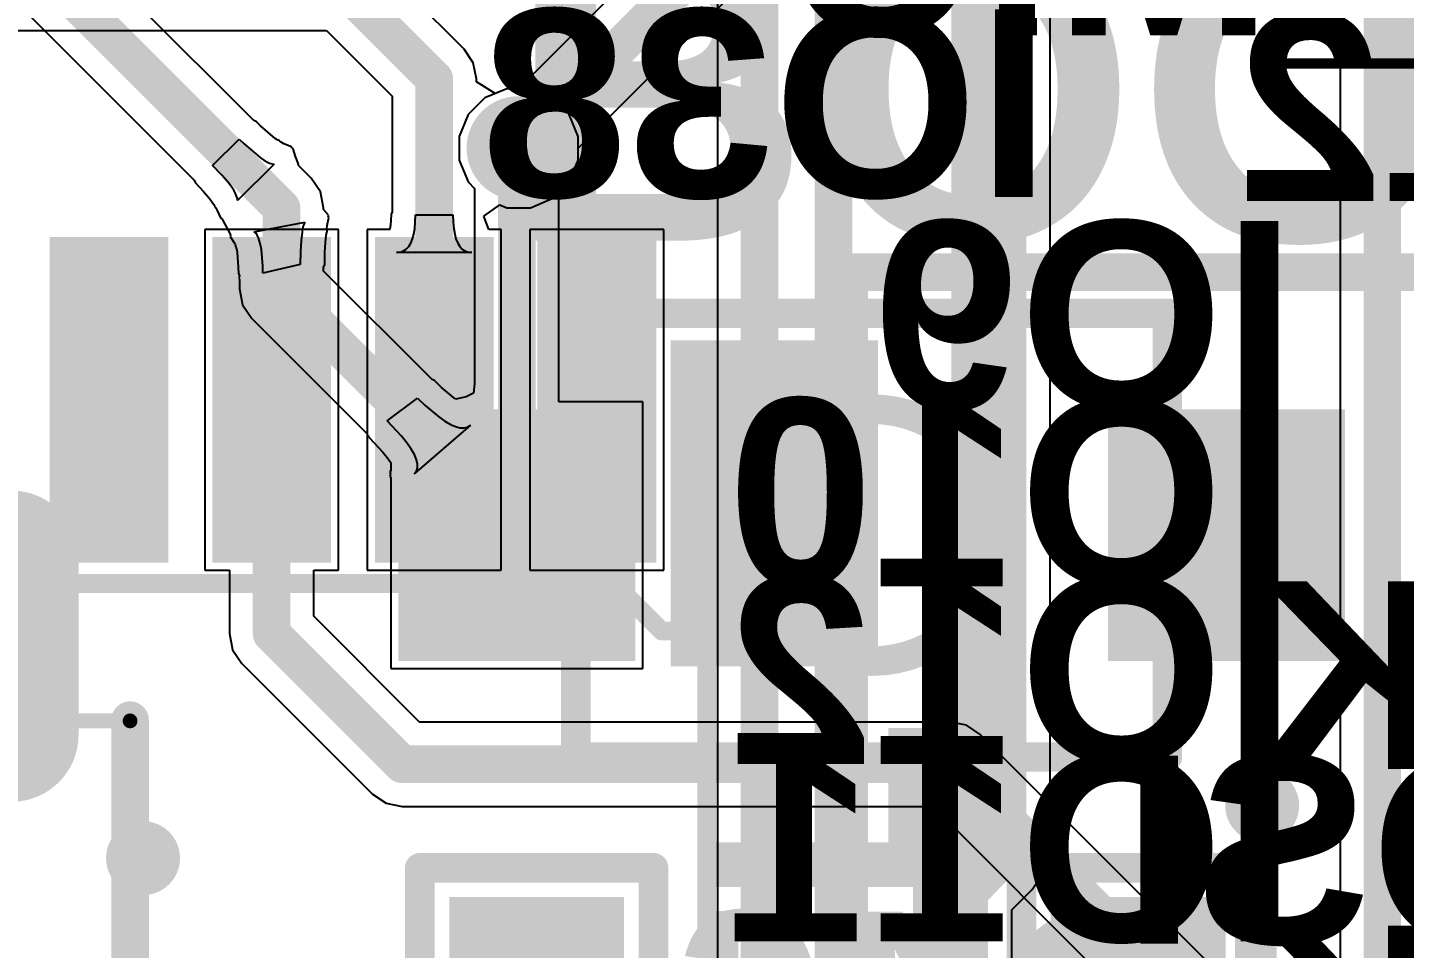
# Model space of a CAD drawing. Header units: millimetres. Extents: x 263 to 304.8, y 57.6 to 115.4.
# Drawn here: x 289.9 to 299.21, y 69.7 to 75.92 of the extents above; entities that cross this region are included whole.
import ezdxf

# ---------------------------------------------------------------- set-up
doc = ezdxf.new("R2010")
doc.units = ezdxf.units.MM
for name, color, linetype in [('BottomLayer', 5, 'Continuous'), ('BottomOverlay', 54, 'Continuous'), ('BottomPaste', 16, 'Continuous'), ('BottomSolder', 6, 'Continuous'), ('Mechanical13', 56, 'Continuous'), ('TopLayer', 1, 'Continuous'), ('TopOverlay', 2, 'Continuous'), ('TopPaste', 8, 'Continuous'), ('TopSolder', 216, 'Continuous'), ('ViaHoleLayer', 16, 'Continuous')]:
    doc.layers.add(name, color=color, linetype=linetype)
doc.styles.add('Arial', font='arialbd.ttf', dxfattribs={"height": 0.2})

# ---------------------------------------------------------------- blocks, each defined once
blk = doc.blocks.new('SOT_89_SOT_89_3__1')
at = {"layer": 'TopLayer'}
h = blk.add_hatch(color=1, dxfattribs=at)
edge = h.paths.add_edge_path()
edge.add_arc((-0.6, 1.5), 0.35, 90, 270)
edge.add_line((-0.6, 1.15), (0.6, 1.15))
edge.add_arc((0.6, 1.5), 0.35, 270, 450)
edge.add_line((0.6, 1.85), (-0.6, 1.85))
h = blk.add_hatch(color=1, dxfattribs=at)
edge = h.paths.add_edge_path()
edge.add_arc((-3.25, 0), 1, 90, 270)
edge.add_line((-3.25, -1), (-1.75, -1))
edge.add_arc((-1.75, 0), 1, 270, 450)
edge.add_line((-1.75, 1), (-3.25, 1))
h = blk.add_hatch(color=1, dxfattribs=at)
edge = h.paths.add_edge_path()
edge.add_arc((-0.8, 0), 0.35, 90, 270)
edge.add_line((-0.8, -0.35), (0.6, -0.35))
edge.add_arc((0.6, 0), 0.35, 270, 450)
edge.add_line((0.6, 0.35), (-0.8, 0.35))
h = blk.add_hatch(color=1, dxfattribs=at)
edge = h.paths.add_edge_path()
edge.add_arc((-0.6, -1.5), 0.35, 90, 270)
edge.add_line((-0.6, -1.85), (0.6, -1.85))
edge.add_arc((0.6, -1.5), 0.35, 270, 450)
edge.add_line((0.6, -1.15), (-0.6, -1.15))
at = {"layer": 'TopPaste'}
h = blk.add_hatch(color=8, dxfattribs=at)
edge = h.paths.add_edge_path()
edge.add_arc((-0.6, 1.5), 0.35, 90, 270)
edge.add_line((-0.6, 1.15), (0.6, 1.15))
edge.add_arc((0.6, 1.5), 0.35, 270, 450)
edge.add_line((0.6, 1.85), (-0.6, 1.85))
h = blk.add_hatch(color=8, dxfattribs=at)
edge = h.paths.add_edge_path()
edge.add_arc((-3.25, 0), 1, 90, 270)
edge.add_line((-3.25, -1), (-1.75, -1))
edge.add_arc((-1.75, 0), 1, 270, 450)
edge.add_line((-1.75, 1), (-3.25, 1))
h = blk.add_hatch(color=8, dxfattribs=at)
edge = h.paths.add_edge_path()
edge.add_arc((-0.8, 0), 0.35, 90, 270)
edge.add_line((-0.8, -0.35), (0.6, -0.35))
edge.add_arc((0.6, 0), 0.35, 270, 450)
edge.add_line((0.6, 0.35), (-0.8, 0.35))
h = blk.add_hatch(color=8, dxfattribs=at)
edge = h.paths.add_edge_path()
edge.add_arc((-0.6, -1.5), 0.35, 90, 270)
edge.add_line((-0.6, -1.85), (0.6, -1.85))
edge.add_arc((0.6, -1.5), 0.35, 270, 450)
edge.add_line((0.6, -1.15), (-0.6, -1.15))
at = {"layer": 'TopSolder'}
h = blk.add_hatch(color=216, dxfattribs=at)
edge = h.paths.add_edge_path()
edge.add_arc((-0.6, 1.5), 0.4516, 90, 270)
edge.add_line((-0.6, 1.0484), (0.6, 1.0484))
edge.add_arc((0.6, 1.5), 0.4516, 270, 450)
edge.add_line((0.6, 1.9516), (-0.6, 1.9516))
h = blk.add_hatch(color=216, dxfattribs=at)
edge = h.paths.add_edge_path()
edge.add_arc((-3.25, 0), 1.1016, 90, 270)
edge.add_line((-3.25, -1.1016), (-1.75, -1.1016))
edge.add_arc((-1.75, 0), 1.1016, 270, 450)
edge.add_line((-1.75, 1.1016), (-3.25, 1.1016))
h = blk.add_hatch(color=216, dxfattribs=at)
edge = h.paths.add_edge_path()
edge.add_arc((-0.8, 0), 0.4516, 90, 270)
edge.add_line((-0.8, -0.4516), (0.6, -0.4516))
edge.add_arc((0.6, 0), 0.4516, 270, 450)
edge.add_line((0.6, 0.4516), (-0.8, 0.4516))
h = blk.add_hatch(color=216, dxfattribs=at)
edge = h.paths.add_edge_path()
edge.add_arc((-0.6, -1.5), 0.4516, 90, 270)
edge.add_line((-0.6, -1.9516), (0.6, -1.9516))
edge.add_arc((0.6, -1.5), 0.4516, 270, 450)
edge.add_line((0.6, -1.0484), (-0.6, -1.0484))
at = {"layer": 'Mechanical13', "const_width": 0.1}
for points in [[(-3.095, 2.3), (-0.505, 2.3)], [(-3.095, 2.3), (-3.095, -2.3)], [(-0.505, 2.3), (-0.505, -2.3)], [(-3.095, -2.3), (-0.505, -2.3)]]:
    blk.add_lwpolyline(points, dxfattribs=at)
at = {"layer": 'Mechanical13', "const_width": 0.05}
for points in [[(-3.12, 2.3, 1), (-3.07, 2.3, 1)], [(-3.12, 2.3, 1), (-3.07, 2.3, 1)], [(-0.53, 2.3, 1), (-0.48, 2.3, 1)], [(-0.53, 2.3, 1), (-0.48, 2.3, 1)], [(-3.12, -2.3, 1), (-3.07, -2.3, 1)], [(-3.12, -2.3, 1), (-3.07, -2.3, 1)], [(-0.53, -2.3, 1), (-0.48, -2.3, 1)], [(-0.53, -2.3, 1), (-0.48, -2.3, 1)]]:
    blk.add_lwpolyline(points, format="xyb", close=True, dxfattribs=at)
at = {"layer": 'TopOverlay', "const_width": 0.254}
for points in [[(-3.1, 2.3), (-3.1, 1.4)], [(-3.1, 2.3), (-0.5, 2.3)], [(-3.1, -1.4), (-3.1, -2.3)], [(-3.1, -2.3), (-0.5, -2.3)]]:
    blk.add_lwpolyline(points, dxfattribs=at)
at = {"layer": 'TopOverlay', "const_width": 0.127}
for points in [[(-3.1635, 2.3, 1), (-3.0365, 2.3, 1)], [(-3.1635, 2.3, 1), (-3.0365, 2.3, 1)], [(-0.5635, 2.3, 1), (-0.4365, 2.3, 1)], [(-3.1635, 1.4, 1), (-3.0365, 1.4, 1)], [(-3.1635, -1.4, 1), (-3.0365, -1.4, 1)], [(-3.1635, -2.3, 1), (-3.0365, -2.3, 1)], [(-3.1635, -2.3, 1), (-3.0365, -2.3, 1)], [(-0.5635, -2.3, 1), (-0.4365, -2.3, 1)]]:
    blk.add_lwpolyline(points, format="xyb", close=True, dxfattribs=at)
blk = doc.blocks.new('KEY_1_7')
at = {"layer": 'TopLayer'}
for points in [[(-3.1, -0.75), (-3.1, 0.75), (-1.7, 0.75), (-1.7, -0.75)], [(1.7, -0.75), (1.7, 0.75), (3.1, 0.75), (3.1, -0.75)]]:
    blk.add_hatch(color=1, dxfattribs=at).paths.add_polyline_path(points)
at = {"layer": 'TopPaste'}
for points in [[(-3.1, -0.75), (-3.1, 0.75), (-1.7, 0.75), (-1.7, -0.75)], [(1.7, -0.75), (1.7, 0.75), (3.1, 0.75), (3.1, -0.75)]]:
    blk.add_hatch(color=8, dxfattribs=at).paths.add_polyline_path(points)
at = {"layer": 'TopSolder'}
for points in [[(-3.2016, -0.8516), (-3.2016, 0.8516), (-1.5984, 0.8516), (-1.5984, -0.8516)], [(1.5984, -0.8516), (1.5984, 0.8516), (3.2016, 0.8516), (3.2016, -0.8516)]]:
    blk.add_hatch(color=216, dxfattribs=at).paths.add_polyline_path(points)
at = {"layer": 'TopOverlay', "const_width": 0.2}
for points in [[(-2, 1.5), (-2, -1.492)], [(2, 1.5), (-2, 1.5)], [(2, 1.5), (2, -1.5)], [(2, -1.5), (-2.008, -1.5)]]:
    blk.add_lwpolyline(points, dxfattribs=at)
at = {"layer": 'TopOverlay'}
for points, const_width in [([(-2.05, 1.5, 1), (-1.95, 1.5, 1)], 0.1), ([(-2.05, 1.5, 1), (-1.95, 1.5, 1)], 0.1), ([(1.95, 1.5, 1), (2.05, 1.5, 1)], 0.1), ([(1.95, 1.5, 1), (2.05, 1.5, 1)], 0.1), ([(0.8519, 0, 1), (-0.8519, 0, 1)], 0.2), ([(-0.9019, 0, 1), (-0.8019, 0, 1)], 0.1), ([(0.8019, 0, 1), (0.9019, 0, 1)], 0.1), ([(-2.05, -1.492, 1), (-1.95, -1.492, 1)], 0.1), ([(-2.058, -1.5, 1), (-1.958, -1.5, 1)], 0.1), ([(1.95, -1.5, 1), (2.05, -1.5, 1)], 0.1), ([(1.95, -1.5, 1), (2.05, -1.5, 1)], 0.1)]:
    blk.add_lwpolyline(points, format="xyb", close=True, dxfattribs=dict(at, const_width=const_width))
blk = doc.blocks.new('LC_0603_R_17')
at = {"layer": 'TopLayer'}
for points in [[(-1.235, 0.49), (-0.305, 0.49), (-0.305, -0.49), (-1.235, -0.49)], [(0.305, 0.49), (1.235, 0.49), (1.235, -0.49), (0.305, -0.49)]]:
    blk.add_hatch(color=1, dxfattribs=at).paths.add_polyline_path(points)
at = {"layer": 'TopPaste'}
for points in [[(-1.235, 0.49), (-0.305, 0.49), (-0.305, -0.49), (-1.235, -0.49)], [(0.305, 0.49), (1.235, 0.49), (1.235, -0.49), (0.305, -0.49)]]:
    blk.add_hatch(color=8, dxfattribs=at).paths.add_polyline_path(points)
at = {"layer": 'TopSolder'}
for points in [[(-1.3366, 0.5916), (-0.2034, 0.5916), (-0.2034, -0.5916), (-1.3366, -0.5916)], [(0.2034, 0.5916), (1.3366, 0.5916), (1.3366, -0.5916), (0.2034, -0.5916)]]:
    blk.add_hatch(color=216, dxfattribs=at).paths.add_polyline_path(points)
at = {"layer": 'TopOverlay', "const_width": 0.2}
for points in [[(-0.4, 0.79), (-1.535, 0.79)], [(-1.535, -0.79), (-1.535, 0.79)], [(1.535, 0.79), (0.4, 0.79)], [(1.535, -0.79), (1.535, 0.79)], [(-0.4, -0.79), (-1.535, -0.79)], [(1.535, -0.79), (0.4, -0.79)]]:
    blk.add_lwpolyline(points, dxfattribs=at)
at = {"layer": 'TopOverlay', "const_width": 0.1}
for points in [[(-1.585, 0.79, 1), (-1.485, 0.79, 1)], [(-1.585, 0.79, 1), (-1.485, 0.79, 1)], [(-0.45, 0.79, 1), (-0.35, 0.79, 1)], [(0.35, 0.79, 1), (0.45, 0.79, 1)], [(1.485, 0.79, 1), (1.585, 0.79, 1)], [(1.485, 0.79, 1), (1.585, 0.79, 1)], [(-1.585, -0.79, 1), (-1.485, -0.79, 1)], [(-1.585, -0.79, 1), (-1.485, -0.79, 1)], [(-0.45, -0.79, 1), (-0.35, -0.79, 1)], [(0.35, -0.79, 1), (0.45, -0.79, 1)], [(1.485, -0.79, 1), (1.585, -0.79, 1)], [(1.485, -0.79, 1), (1.585, -0.79, 1)]]:
    blk.add_lwpolyline(points, format="xyb", close=True, dxfattribs=at)
blk = doc.blocks.new('LC_0603_R_18')
at = {"layer": 'TopLayer'}
for points in [[(-1.235, 0.49), (-0.305, 0.49), (-0.305, -0.49), (-1.235, -0.49)], [(0.305, 0.49), (1.235, 0.49), (1.235, -0.49), (0.305, -0.49)]]:
    blk.add_hatch(color=1, dxfattribs=at).paths.add_polyline_path(points)
at = {"layer": 'TopPaste'}
for points in [[(-1.235, 0.49), (-0.305, 0.49), (-0.305, -0.49), (-1.235, -0.49)], [(0.305, 0.49), (1.235, 0.49), (1.235, -0.49), (0.305, -0.49)]]:
    blk.add_hatch(color=8, dxfattribs=at).paths.add_polyline_path(points)
at = {"layer": 'TopSolder'}
for points in [[(-1.3366, 0.5916), (-0.2034, 0.5916), (-0.2034, -0.5916), (-1.3366, -0.5916)], [(0.2034, 0.5916), (1.3366, 0.5916), (1.3366, -0.5916), (0.2034, -0.5916)]]:
    blk.add_hatch(color=216, dxfattribs=at).paths.add_polyline_path(points)
at = {"layer": 'TopOverlay', "const_width": 0.2}
for points in [[(-1.535, -0.79), (-1.535, 0.79)], [(-0.4, 0.79), (-1.535, 0.79)], [(1.535, 0.79), (0.4, 0.79)], [(1.535, -0.79), (1.535, 0.79)], [(-0.4, -0.79), (-1.535, -0.79)], [(1.535, -0.79), (0.4, -0.79)]]:
    blk.add_lwpolyline(points, dxfattribs=at)
at = {"layer": 'TopOverlay', "const_width": 0.1}
for points in [[(-1.585, 0.79, 1), (-1.485, 0.79, 1)], [(-1.585, 0.79, 1), (-1.485, 0.79, 1)], [(-0.45, 0.79, 1), (-0.35, 0.79, 1)], [(0.35, 0.79, 1), (0.45, 0.79, 1)], [(1.485, 0.79, 1), (1.585, 0.79, 1)], [(1.485, 0.79, 1), (1.585, 0.79, 1)], [(-1.585, -0.79, 1), (-1.485, -0.79, 1)], [(-1.585, -0.79, 1), (-1.485, -0.79, 1)], [(-0.45, -0.79, 1), (-0.35, -0.79, 1)], [(0.35, -0.79, 1), (0.45, -0.79, 1)], [(1.485, -0.79, 1), (1.585, -0.79, 1)], [(1.485, -0.79, 1), (1.585, -0.79, 1)]]:
    blk.add_lwpolyline(points, format="xyb", close=True, dxfattribs=at)
blk = doc.blocks.new('TF___B_25')
at = {"layer": 'BottomLayer'}
for points in [[(-5.666, 8.0952), (-5.666, 6.8952), (-7.666, 6.8952), (-7.666, 8.0952)], [(-6.366, 6.5952), (-6.366, 5.9952), (-8.366, 5.9952), (-8.366, 6.5952)], [(-6.366, 5.4952), (-6.366, 4.8952), (-8.366, 4.8952), (-8.366, 5.4952)], [(-6.366, 4.3952), (-6.366, 3.7952), (-8.366, 3.7952), (-8.366, 4.3952)], [(-6.366, 3.2952), (-6.366, 2.6952), (-8.366, 2.6952), (-8.366, 3.2952)]]:
    blk.add_hatch(color=5, dxfattribs=at).paths.add_polyline_path(points)
at = {"layer": 'BottomPaste'}
for points in [[(-5.666, 8.0952), (-5.666, 6.8952), (-7.666, 6.8952), (-7.666, 8.0952)], [(-6.366, 6.5952), (-6.366, 5.9952), (-8.366, 5.9952), (-8.366, 6.5952)], [(-6.366, 5.4952), (-6.366, 4.8952), (-8.366, 4.8952), (-8.366, 5.4952)], [(-6.366, 4.3952), (-6.366, 3.7952), (-8.366, 3.7952), (-8.366, 4.3952)], [(-6.366, 3.2952), (-6.366, 2.6952), (-8.366, 2.6952), (-8.366, 3.2952)]]:
    blk.add_hatch(color=16, dxfattribs=at).paths.add_polyline_path(points)
at = {"layer": 'BottomSolder'}
for points in [[(-5.5644, 8.1968), (-5.5644, 6.7936), (-7.7676, 6.7936), (-7.7676, 8.1968)], [(-6.2644, 6.6968), (-6.2644, 5.8936), (-8.4676, 5.8936), (-8.4676, 6.6968)], [(-6.2644, 5.5968), (-6.2644, 4.7936), (-8.4676, 4.7936), (-8.4676, 5.5968)], [(-6.2644, 4.4968), (-6.2644, 3.6936), (-8.4676, 3.6936), (-8.4676, 4.4968)], [(-6.2644, 3.3968), (-6.2644, 2.5936), (-8.4676, 2.5936), (-8.4676, 3.3968)]]:
    blk.add_hatch(color=6, dxfattribs=at).paths.add_polyline_path(points)
at = {"layer": 'BottomOverlay', "const_width": 0.127}
for points in [[(6.1852, 7.038), (-5.8036, 7.038)], [(-5.8036, 6.7332), (-5.8036, 7.038)], [(-5.9052, 6.6316), (-5.8036, 6.7332)], [(-6.1246, 6.4122), (-5.9052, 6.6316)], [(-6.1246, -5.7474), (-6.1246, 6.4122)]]:
    blk.add_lwpolyline(points, dxfattribs=at)
at = {"layer": 'BottomOverlay', "const_width": 0.0635}
for points in [[(-5.8353, 7.038, 1), (-5.7718, 7.038, 1)], [(-5.8353, 7.038, 1), (-5.7718, 7.038, 1)], [(-5.8353, 6.7332, 1), (-5.7718, 6.7332, 1)], [(-5.8353, 6.7332, 1), (-5.7718, 6.7332, 1)], [(-5.9369, 6.6316, 1), (-5.8734, 6.6316, 1)], [(-5.9369, 6.6316, 1), (-5.8734, 6.6316, 1)], [(-6.1564, 6.4122, 1), (-6.0929, 6.4122, 1)], [(-6.1564, 6.4122, 1), (-6.0929, 6.4122, 1)]]:
    blk.add_lwpolyline(points, format="xyb", close=True, dxfattribs=at)

msp = doc.modelspace()

# ---------------------------------------------------------------- hatches: boundary and pattern name
at = {"layer": 'BottomLayer'}
h = msp.add_hatch(color=5, dxfattribs=at)
edge = h.paths.add_edge_path()
edge.add_arc((293.2176, 75.1078), 0.25, 0, 360)
h = msp.add_hatch(color=5, dxfattribs=at)
edge = h.paths.add_edge_path()
edge.add_arc((298.2468, 70.6628), 0.25, 0, 360)
h = msp.add_hatch(color=5, dxfattribs=at)
edge = h.paths.add_edge_path()
edge.add_arc((290.6776, 70.3072), 0.25, 0, 360)
at = {"layer": 'BottomSolder'}
h = msp.add_hatch(color=6, dxfattribs=at)
edge = h.paths.add_edge_path()
edge.add_arc((293.2176, 75.1078), 0.3516, 0, 360)
at = {"layer": 'TopLayer'}
h = msp.add_hatch(color=1, dxfattribs=at)
edge = h.paths.add_edge_path()
edge.add_arc((293.2176, 75.1078), 0.25, 0, 360)
h = msp.add_hatch(color=1, dxfattribs=at)
edge = h.paths.add_edge_path()
edge.add_arc((298.2468, 70.6628), 0.25, 0, 360)
h = msp.add_hatch(color=1, dxfattribs=at)
edge = h.paths.add_edge_path()
edge.add_arc((290.6776, 70.3072), 0.25, 0, 360)
at = {"layer": 'TopSolder'}
h = msp.add_hatch(color=216, dxfattribs=at)
edge = h.paths.add_edge_path()
edge.add_arc((293.2176, 75.1078), 0.3516, 0, 360)
at = {"layer": 'ViaHoleLayer'}
h = msp.add_hatch(color=16, dxfattribs=at)
edge = h.paths.add_edge_path()
edge.add_arc((293.2176, 75.1078), 0.2, 0, 360)
h = msp.add_hatch(color=16, dxfattribs=at)
edge = h.paths.add_edge_path()
edge.add_arc((298.2468, 70.6628), 0.2, 0, 360)
h = msp.add_hatch(color=16, dxfattribs=at)
edge = h.paths.add_edge_path()
edge.add_arc((290.6776, 70.3072), 0.2, 0, 360)

# ---------------------------------------------------------------- linework, layer by layer
at = {"layer": 'BottomLayer'}
for p, q in [((296.2166, 78.5096), (293.2171, 75.5102)), ((293.62, 75.1073), (296.536, 78.0233)), ((292.8485, 75.7782), (292.2378, 76.3888)), ((289.7342, 75.9025), (291.9184, 75.9025)), ((291.9184, 75.9025), (292.3621, 75.4588)), ((292.9102, 75.6858), (292.8485, 75.7782)), ((292.9319, 75.5768), (292.9102, 75.6858)), ((292.9319, 75.5571), (292.9319, 75.5768)), ((292.9319, 75.5768), (292.9319, 75.5768)), ((293.0589, 75.4776), (292.9319, 75.5571)), ((292.3621, 75.4588), (292.3621, 74.6771)), ((293.1376, 75.5102), (293.0589, 75.4776)), ((293.2171, 75.5102), (293.1376, 75.5102)), ((293.62, 75.0278), (293.62, 75.1073)), ((293.5587, 74.8799), (293.62, 75.0278)), ((293.4455, 74.7667), (293.5587, 74.8799)), ((292.9835, 74.6475), (293.0902, 74.725)), ((293.0902, 74.725), (293.1376, 74.7054)), ((293.1376, 74.7054), (293.2976, 74.7054)), ((293.2976, 74.7054), (293.4455, 74.7667)), ((292.354, 74.6181), (292.3512, 74.5863)), ((292.3551, 74.6613), (292.354, 74.6181)), ((292.3621, 74.6771), (292.3551, 74.6613)), ((292.5149, 74.5655), (292.5187, 74.6087)), ((292.5187, 74.6087), (292.52, 74.657)), ((292.52, 74.657), (292.774, 74.657)), ((292.774, 74.657), (292.7753, 74.6087)), ((292.7753, 74.6087), (292.7791, 74.5655)), ((293.0165, 74.5584), (292.9835, 74.6475)), ((291.9994, 74.5584), (291.0946, 74.5584)), ((291.0946, 74.5584), (291.0946, 72.2536)), ((291.9994, 72.2536), (291.9994, 74.5584)), ((292.3461, 74.5584), (292.1946, 74.5584)), ((292.1946, 74.5584), (292.1946, 72.2536)), ((292.3472, 74.5625), (292.3461, 74.5584)), ((292.3512, 74.5863), (292.3472, 74.5625)), ((292.4997, 74.4944), (292.5086, 74.5274)), ((292.5086, 74.5274), (292.5149, 74.5655)), ((292.7791, 74.5655), (292.7854, 74.5274)), ((292.7854, 74.5274), (292.7943, 74.4944)), ((293.0994, 74.5584), (293.0165, 74.5584)), ((293.0994, 72.2536), (293.0994, 74.5584)), ((294.1994, 74.5584), (293.2946, 74.5584)), ((293.2946, 74.5584), (293.2946, 72.2536)), ((294.1994, 72.2536), (294.1994, 74.5584)), ((292.4171, 74.4055), (292.4387, 74.4131)), ((292.4387, 74.4131), (292.4578, 74.4258)), ((292.4578, 74.4258), (292.4743, 74.4436)), ((292.4743, 74.4436), (292.4883, 74.4665)), ((292.4883, 74.4665), (292.4997, 74.4944)), ((292.7943, 74.4944), (292.8058, 74.4665)), ((292.8058, 74.4665), (292.8197, 74.4436)), ((292.8197, 74.4436), (292.8362, 74.4258)), ((292.8362, 74.4258), (292.8553, 74.4131)), ((292.8553, 74.4131), (292.8769, 74.4055)), ((292.393, 74.403), (292.4171, 74.4055)), ((292.901, 74.403), (292.393, 74.403)), ((292.8769, 74.4055), (292.901, 74.403)), ((291.0946, 72.2536), (291.2621, 72.2536)), ((291.2621, 72.2536), (291.2621, 71.8254)), ((291.8319, 71.9434), (291.8319, 72.2536)), ((291.8319, 72.2536), (291.9994, 72.2536)), ((292.1946, 72.2536), (293.0994, 72.2536)), ((293.2946, 72.2536), (294.1994, 72.2536)), ((292.5482, 71.2271), (291.8319, 71.9434)), ((291.2621, 71.8254), (291.2621, 71.8254)), ((291.2621, 71.8254), (291.2838, 71.7164)), ((291.2838, 71.7164), (291.3456, 71.6239)), ((291.3456, 71.6239), (292.2288, 70.7408)), ((296.1386, 71.2271), (292.5482, 71.2271)), ((296.2476, 71.2054), (296.1386, 71.2271)), ((296.1386, 71.2271), (296.1386, 71.2271)), ((296.34, 71.1436), (296.2476, 71.2054)), ((301.5906, 65.8931), (296.34, 71.1436)), ((292.2288, 70.7408), (292.2288, 70.7408)), ((292.2288, 70.7408), (292.3212, 70.679)), ((292.3212, 70.679), (292.4302, 70.6573)), ((292.4302, 70.6573), (292.4302, 70.6573)), ((292.4302, 70.6573), (296.0206, 70.6573)), ((296.0206, 70.6573), (301.2712, 65.4068))]:
    msp.add_line(p, q, dxfattribs=at)
at = {"layer": 'BottomLayer', "const_width": 0.254}
for points in [[(293.2176, 75.1078), (296.418, 78.3082)], [(292.0364, 76.1874), (292.647, 75.5768)], [(292.647, 73.406), (292.647, 75.5768)], [(291.547, 71.8254), (291.547, 73.406)], [(291.547, 71.8254), (292.4302, 70.9422)], [(292.4302, 70.9422), (296.1386, 70.9422)], [(296.1386, 70.9422), (301.4726, 65.6082)]]:
    msp.add_lwpolyline(points, dxfattribs=at)
at = {"layer": 'BottomLayer', "const_width": 0.127}
for points in [[(292.5835, 75.5768, 1), (292.7105, 75.5768, 1)], [(292.5835, 75.5768, 1), (292.7105, 75.5768, 1)], [(293.1541, 75.1078, 1), (293.2811, 75.1078, 1)], [(291.4835, 73.406, 1), (291.6105, 73.406, 1)], [(292.5835, 73.406, 1), (292.7105, 73.406, 1)], [(291.4835, 71.8254, 1), (291.6105, 71.8254, 1)], [(291.4835, 71.8254, 1), (291.6105, 71.8254, 1)], [(292.3667, 70.9422, 1), (292.4937, 70.9422, 1)], [(292.3667, 70.9422, 1), (292.4937, 70.9422, 1)], [(296.0751, 70.9422, 1), (296.2021, 70.9422, 1)], [(296.0751, 70.9422, 1), (296.2021, 70.9422, 1)]]:
    msp.add_lwpolyline(points, format="xyb", close=True, dxfattribs=at)
at = {"layer": 'BottomOverlay', "const_width": 0.254}
for points in [[(295.4528, 66.5762), (295.4528, 74.2696)], [(295.4528, 74.2696), (302.0568, 74.2696)]]:
    msp.add_lwpolyline(points, dxfattribs=at)
at = {"layer": 'BottomOverlay', "const_width": 0.127}
msp.add_lwpolyline([(295.3893, 74.2696, 1), (295.5163, 74.2696, 1)], format="xyb", close=True, dxfattribs=at)
msp.add_lwpolyline([(295.3893, 74.2696, 1), (295.5163, 74.2696, 1)], format="xyb", close=True, dxfattribs=at)
at = {"layer": 'TopLayer'}
for p, q in [((298.7747, 79.0538), (298.7747, 68.3559)), ((296.8124, 70.3888), (296.8124, 78.2261)), ((294.5622, 78.0291), (294.5622, 67.5125)), ((291.4268, 75.2939), (290.6458, 76.0749)), ((289.9236, 75.9913), (291.023, 74.8919)), ((292.9897, 75.4489), (292.8765, 75.3357)), ((293.1376, 75.5102), (292.9897, 75.4489)), ((293.2976, 75.5102), (293.1376, 75.5102)), ((293.4455, 75.4489), (293.2976, 75.5102)), ((293.5587, 75.3357), (293.4455, 75.4489)), ((291.4436, 75.2872), (291.4268, 75.2939)), ((291.4724, 75.2589), (291.4436, 75.2872)), ((291.5719, 75.174), (291.4724, 75.2589)), ((292.8765, 75.3357), (292.8152, 75.1878)), ((293.62, 75.1878), (293.5587, 75.3357)), ((291.1485, 74.9897), (291.3281, 75.1693)), ((291.3281, 75.1693), (291.361, 75.1371)), ((291.5817, 75.1674), (291.5719, 75.174)), ((291.5904, 75.1625), (291.5817, 75.1674)), ((291.5919, 75.1618), (291.5904, 75.1625)), ((291.598, 75.16), (291.5919, 75.1618)), ((291.6005, 75.1579), (291.598, 75.16)), ((291.6017, 75.1573), (291.6005, 75.1579)), ((291.6036, 75.1554), (291.6017, 75.1573)), ((291.6125, 75.1481), (291.6036, 75.1554)), ((292.8152, 75.1878), (292.8152, 75.0278)), ((293.62, 75.0278), (293.62, 75.1878)), ((291.361, 75.1371), (291.4721, 75.0423)), ((291.6308, 75.1381), (291.6125, 75.1481)), ((291.6811, 75.1173), (291.6308, 75.1381)), ((291.6815, 75.1171), (291.6811, 75.1173)), ((291.6851, 75.1084), (291.6815, 75.1171)), ((291.6934, 75.1039), (291.6851, 75.1084)), ((291.7088, 75.0512), (291.6934, 75.1039)), ((291.2095, 74.926), (291.1485, 74.9897)), ((291.5649, 75.0004), (291.3174, 74.753)), ((291.4721, 75.0423), (291.4947, 75.0271)), ((291.4947, 75.0271), (291.5153, 75.0154)), ((291.5153, 75.0154), (291.5339, 75.007)), ((291.5339, 75.007), (291.5504, 75.002)), ((291.5504, 75.002), (291.5649, 75.0004)), ((291.7298, 75.0004), (291.7088, 75.0512)), ((291.727, 74.9937), (291.7295, 74.9998)), ((291.8159, 74.9048), (291.727, 74.9937)), ((291.7295, 74.9998), (291.7298, 75.0004)), ((292.8152, 75.0278), (292.8765, 74.8799)), ((293.5587, 74.8799), (293.62, 75.0278)), ((291.023, 74.8919), (291.0294, 74.8756)), ((291.0294, 74.8756), (291.0871, 74.8153)), ((291.2569, 74.8704), (291.2095, 74.926)), ((291.8776, 74.8124), (291.8159, 74.9048)), ((291.8159, 74.9048), (291.8159, 74.9048)), ((292.8765, 74.8799), (292.9203, 74.836)), ((293.4901, 74.8112), (293.5587, 74.8799)), ((291.0871, 74.8153), (291.1282, 74.7672)), ((291.2755, 74.8458), (291.2569, 74.8704)), ((291.2907, 74.8231), (291.2755, 74.8458)), ((291.3025, 74.8025), (291.2907, 74.8231)), ((291.3108, 74.7839), (291.3025, 74.8025)), ((291.3158, 74.7674), (291.3108, 74.7839)), ((291.8993, 74.7034), (291.8776, 74.8124)), ((292.9203, 74.836), (292.9203, 73.5162)), ((293.4901, 73.3936), (293.4901, 74.8112)), ((291.1282, 74.7672), (291.141, 74.7502)), ((291.141, 74.7502), (291.1504, 74.7361)), ((291.1504, 74.7361), (291.1554, 74.7275)), ((291.1554, 74.7275), (291.156, 74.726)), ((291.156, 74.726), (291.1579, 74.7199)), ((291.1579, 74.7199), (291.1599, 74.7173)), ((291.1599, 74.7173), (291.1605, 74.7161)), ((291.1605, 74.7161), (291.1625, 74.7142)), ((291.1625, 74.7142), (291.1697, 74.7054)), ((291.1697, 74.7054), (291.1797, 74.687)), ((291.3174, 74.753), (291.3158, 74.7674)), ((291.8993, 74.6941), (291.8993, 74.7034)), ((291.931, 74.6551), (291.8993, 74.6941)), ((291.1797, 74.687), (291.2007, 74.6363)), ((291.2007, 74.6363), (291.2095, 74.6327)), ((291.2095, 74.6327), (291.214, 74.6244)), ((291.214, 74.6244), (291.2645, 74.5317)), ((291.4291, 74.5422), (291.7729, 74.6081)), ((291.7669, 74.597), (291.7615, 74.5821)), ((291.7729, 74.6081), (291.7669, 74.597)), ((291.9237, 74.5848), (291.9349, 74.6391)), ((291.9301, 74.6464), (291.931, 74.6551)), ((291.9349, 74.6391), (291.9301, 74.6464)), ((291.2645, 74.5317), (291.2693, 74.5218)), ((291.2693, 74.5218), (291.2671, 74.5111)), ((291.2671, 74.5111), (291.2965, 74.4664)), ((291.4402, 74.5324), (291.4291, 74.5422)), ((291.4501, 74.5186), (291.4402, 74.5324)), ((291.4589, 74.5008), (291.4501, 74.5186)), ((291.7528, 74.5404), (291.7465, 74.483)), ((291.7568, 74.5632), (291.7528, 74.5404)), ((291.7615, 74.5821), (291.7568, 74.5632)), ((291.911, 74.4698), (291.9161, 74.5168)), ((291.9161, 74.5168), (291.9182, 74.5287)), ((291.9182, 74.5287), (291.9196, 74.5343)), ((291.9196, 74.5343), (291.9222, 74.5416)), ((291.9212, 74.5615), (291.9237, 74.5848)), ((291.9222, 74.5416), (291.9212, 74.5615)), ((291.2965, 74.4664), (291.3014, 74.4565)), ((291.3014, 74.4565), (291.3021, 74.4459)), ((291.3021, 74.4459), (291.3058, 74.4384)), ((291.3058, 74.4384), (291.3063, 74.4361)), ((291.3063, 74.4361), (291.3071, 74.4349)), ((291.3071, 74.4349), (291.3082, 74.432)), ((291.3082, 74.432), (291.3114, 74.419)), ((291.3114, 74.419), (291.3143, 74.4027)), ((291.4664, 74.479), (291.4589, 74.5008)), ((291.4729, 74.4532), (291.4664, 74.479)), ((291.4781, 74.4233), (291.4729, 74.4532)), ((291.4869, 74.3095), (291.4781, 74.4233)), ((291.7427, 74.4099), (291.7414, 74.321)), ((291.7465, 74.483), (291.7427, 74.4099)), ((291.9076, 74.4044), (291.911, 74.4698)), ((291.3143, 74.4027), (291.322, 74.3022)), ((291.7414, 74.321), (291.4874, 74.2636)), ((291.8993, 74.3023), (291.9064, 74.3187)), ((291.9064, 74.3187), (291.9076, 74.4044)), ((291.322, 74.3022), (291.3225, 74.2615)), ((291.3225, 74.2615), (291.3296, 74.245)), ((291.3296, 74.2448), (291.3265, 74.2272)), ((291.3265, 74.2272), (291.3296, 74.2229)), ((291.3296, 74.245), (291.3296, 74.2448)), ((291.4874, 74.2636), (291.4869, 74.3095)), ((291.8993, 74.2758), (291.8993, 74.3023)), ((292.6322, 73.5429), (291.8993, 74.2758)), ((291.3296, 74.2229), (291.3296, 74.1578)), ((291.3296, 74.1578), (291.3296, 74.1578)), ((291.3296, 74.1578), (291.3513, 74.0487)), ((291.3513, 74.0487), (291.413, 73.9563)), ((291.413, 73.9563), (292.194, 73.1753)), ((292.6486, 73.5364), (292.6322, 73.5429)), ((292.696, 73.4907), (292.6486, 73.5364)), ((292.7782, 73.4211), (292.696, 73.4907)), ((292.9203, 73.5162), (292.9119, 73.4511)), ((292.3286, 73.2639), (292.534, 73.4178)), ((292.534, 73.4178), (292.5853, 73.3683)), ((292.7933, 73.4105), (292.7782, 73.4211)), ((292.8626, 73.4275), (292.7933, 73.4105)), ((292.9119, 73.4511), (292.8626, 73.4275)), ((294.0576, 73.3936), (293.4901, 73.3936)), ((294.0576, 71.5888), (294.0576, 73.3936)), ((292.5853, 73.3683), (292.6775, 73.2902)), ((292.4247, 73.1608), (292.3286, 73.2639)), ((292.8933, 73.2351), (292.5113, 72.9047)), ((292.6775, 73.2902), (292.7185, 73.2616)), ((292.7185, 73.2616), (292.7561, 73.2398)), ((292.7561, 73.2398), (292.7903, 73.225)), ((292.7903, 73.225), (292.8212, 73.2172)), ((292.8212, 73.2172), (292.8486, 73.2162)), ((292.8486, 73.2162), (292.8726, 73.2222)), ((292.8726, 73.2222), (292.8933, 73.2351)), ((292.194, 73.1753), (292.1966, 73.1651)), ((292.1966, 73.1651), (292.2047, 73.1603)), ((292.2047, 73.1603), (292.2079, 73.1515)), ((292.2079, 73.1515), (292.3, 73.0527)), ((292.4616, 73.1151), (292.4247, 73.1608)), ((292.491, 73.0734), (292.4616, 73.1151)), ((292.3, 73.0527), (292.3298, 73.0158)), ((292.3298, 73.0158), (292.352, 72.9843)), ((292.513, 73.0355), (292.491, 73.0734)), ((292.5275, 73.0015), (292.513, 73.0355)), ((292.3528, 72.9287), (292.3468, 72.9167)), ((292.352, 72.9843), (292.3528, 72.9828)), ((292.3528, 72.9828), (292.3528, 72.9287)), ((292.5113, 72.9047), (292.5265, 72.9231)), ((292.5265, 72.9231), (292.5343, 72.9453)), ((292.5346, 72.9715), (292.5275, 73.0015)), ((292.5343, 72.9453), (292.5346, 72.9715)), ((292.3468, 72.9167), (292.3513, 72.9031)), ((292.3513, 72.9031), (292.3471, 72.8895)), ((292.3471, 72.8895), (292.3528, 72.8786)), ((292.3528, 72.8786), (292.3528, 71.5888)), ((292.3528, 71.5888), (294.0576, 71.5888)), ((296.7808, 70.2302), (296.8124, 70.3888)), ((296.691, 70.0958), (296.7808, 70.2302)), ((296.553, 69.9578), (296.691, 70.0958)), ((296.553, 69.2658), (296.553, 69.9578))]:
    msp.add_line(p, q, dxfattribs=at)
for points, const_width in [([(299.0596, 68.2379), (299.0596, 79.1718)], 0.254), ([(294.847, 65.5946), (294.847, 78.3786)], 0.254), ([(295.347, 65.5946), (295.347, 78.3786)], 0.254), ([(296.398, 70.3888), (296.398, 77.216)], 0.508), ([(290.0416, 76.2762), (291.6144, 74.7034)], 0.254), ([(293.2052, 75.0954), (293.2176, 75.1078)], 0.254), ([(293.2052, 72.567), (293.2052, 75.0954)], 0.254), ([(291.6144, 74.1578), (291.6144, 74.7034)], 0.254), ([(291.6144, 74.1578), (293.2052, 72.567)], 0.254), ([(293.2052, 72.4912), (293.2052, 72.567)], 0.254), ([(296.1386, 70.1294), (296.398, 70.3888)], 0.508), ([(296.1386, 69.2658), (296.1386, 70.1294)], 0.508)]:
    msp.add_lwpolyline(points, dxfattribs=dict(at, const_width=const_width))
for points, const_width in [([(293.1417, 75.0954, 1), (293.2687, 75.0954, 1)], 0.127), ([(293.1417, 75.0954, 1), (293.2687, 75.0954, 1)], 0.127), ([(293.1541, 75.1078, 1), (293.2811, 75.1078, 1)], 0.127), ([(291.5509, 74.7034, 1), (291.6779, 74.7034, 1)], 0.127), ([(291.5509, 74.7034, 1), (291.6779, 74.7034, 1)], 0.127), ([(291.5509, 74.1578, 1), (291.6779, 74.1578, 1)], 0.127), ([(291.5509, 74.1578, 1), (291.6779, 74.1578, 1)], 0.127), ([(293.1417, 72.567, 1), (293.2687, 72.567, 1)], 0.127), ([(293.1417, 72.567, 1), (293.2687, 72.567, 1)], 0.127), ([(293.1417, 72.567, 1), (293.2687, 72.567, 1)], 0.127), ([(293.1417, 72.4912, 1), (293.2687, 72.4912, 1)], 0.127), ([(296.271, 70.3888, 1), (296.525, 70.3888, 1)], 0.254), ([(296.271, 70.3888, 1), (296.525, 70.3888, 1)], 0.254), ([(296.0116, 70.1294, 1), (296.2656, 70.1294, 1)], 0.254), ([(296.0116, 70.1294, 1), (296.2656, 70.1294, 1)], 0.254)]:
    msp.add_lwpolyline(points, format="xyb", close=True, dxfattribs=dict(at, const_width=const_width))

# ---------------------------------------------------------------- block references
for name, p, rotation in [('TF___B_25', (287.4518, 66.04), 270), ('KEY_1_7', (295.6052, 72.4912), 180), ('SOT_89_SOT_89_3__1', (288.29, 71.7404), 90), ('LC_0603_R_18', (293.3399, 68.707), 270), ('LC_0603_R_17', (297.4086, 68.707), 270)]:
    msp.add_blockref(name, p, dxfattribs=dict(rotation=rotation))

# ---------------------------------------------------------------- texts
at = {"layer": 'BottomOverlay', "style": 'Arial', "text_generation_flag": 2}
for s, height, p in [('I2S_MIC', 1.27, (301.9692, 75.8709)), ('IO38', 1.27, (296.813, 74.7772)), ('2812', 1.27, (302.02, 74.7518)), ('IO9', 1.27, (298.4754, 73.3451)), ('IO10', 1.27, (298.4754, 72.1449)), ('IO12', 1.27, (298.4754, 70.9448)), ('CLK', 1.27, (301.8372, 70.9092)), ('IO11', 1.27, (298.4754, 69.7446)), ('MOSI', 1.27, (301.8372, 69.7293)), ('IO46', 1.4, (298.4754, 68.546)), ('BLK', 1.27, (301.8372, 68.58))]:
    msp.add_text(s, height=height, dxfattribs=at).set_placement(p)
at = {"layer": 'TopOverlay', "style": 'Arial'}
msp.add_text('BOOT', height=2.032, dxfattribs=at).set_placement((293.1421, 74.4825))
msp.add_text('TTL', height=1.5, rotation=90, dxfattribs=at).set_placement((295.9608, 67.4116))

doc.saveas('drawing.dxf')
